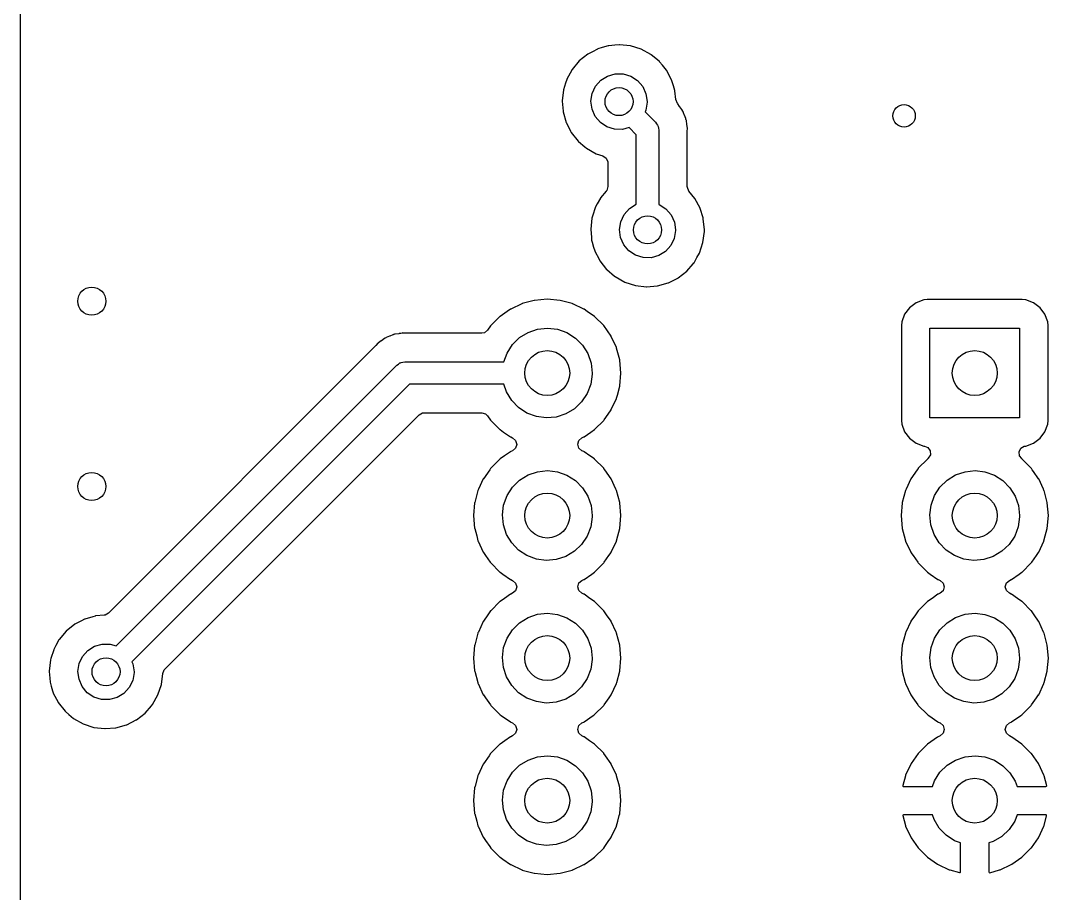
# Model space of a CAD drawing. Extents: x 41 to 172, y -238 to -26.
# Drawn here: x 41.15 to 59.47, y -170.32 to -154.77 of the extents above; entities that cross this region are included whole.
import ezdxf

# ---------------------------------------------------------------- set-up
doc = ezdxf.new("R2010")
doc.units = 0
doc.layers.add('BLACK', color=7, linetype='CONTINUOUS')

msp = doc.modelspace()

# ---------------------------------------------------------------- linework, layer by layer
at = {"layer": 'BLACK', "linetype": 'CONTINUOUS'}
for p, q in [((41.1485, -238.125), (41.1485, -26.0345)), ((51.2611, -155.362), (51.107, -155.486)), ((51.3401, -155.321), (51.2611, -155.362)), ((51.4309, -155.273), (51.3401, -155.321)), ((51.4364, -155.27), (51.4309, -155.273)), ((51.4309, -155.273), (51.4309, -155.273)), ((51.5151, -155.247), (51.4364, -155.27)), ((51.6202, -155.216), (51.5151, -155.247)), ((51.6261, -155.215), (51.6202, -155.216)), ((51.6202, -155.216), (51.6202, -155.216)), ((51.6322, -155.214), (51.6261, -155.215)), ((51.6323, -155.214), (51.6322, -155.214)), ((51.7406, -155.204), (51.6323, -155.214)), ((51.8231, -155.197), (51.7406, -155.204)), ((51.8292, -155.197), (51.8231, -155.197)), ((52.0136, -155.217), (51.8292, -155.197)), ((51.8292, -155.197), (51.8292, -155.197)), ((52.0198, -155.217), (52.0136, -155.217)), ((52.0136, -155.217), (52.0136, -155.217)), ((52.2087, -155.276), (52.0198, -155.217)), ((52.3827, -155.37), (52.2087, -155.276)), ((51.107, -155.486), (50.9798, -155.637)), ((52.3874, -155.374), (52.3827, -155.37)), ((52.5287, -155.491), (52.3874, -155.374)), ((52.3874, -155.374), (52.3874, -155.374)), ((52.5351, -155.496), (52.5287, -155.491)), ((52.539, -155.501), (52.5351, -155.496)), ((52.5897, -155.563), (52.539, -155.501)), ((52.539, -155.501), (52.539, -155.501)), ((50.9734, -155.649), (50.8846, -155.811)), ((50.9769, -155.643), (50.9734, -155.649)), ((50.9798, -155.637), (50.9769, -155.643)), ((50.9769, -155.643), (50.9769, -155.643)), ((51.6118, -155.754), (51.7481, -155.715)), ((51.7481, -155.715), (51.8899, -155.715)), ((51.8899, -155.715), (52.0257, -155.756)), ((52.6601, -155.649), (52.5897, -155.563)), ((52.7529, -155.824), (52.6601, -155.649)), ((50.862, -155.882), (50.8248, -155.999)), ((50.8827, -155.817), (50.862, -155.882)), ((50.8846, -155.811), (50.8827, -155.817)), ((50.8827, -155.817), (50.8827, -155.817)), ((51.3981, -155.935), (51.4919, -155.829)), ((51.4919, -155.829), (51.6118, -155.754)), ((52.0257, -155.756), (52.1447, -155.833)), ((52.1447, -155.833), (52.2372, -155.941)), ((52.7844, -155.928), (52.7529, -155.824)), ((50.8248, -155.999), (50.8027, -156.196)), ((51.316, -156.204), (51.3378, -156.064)), ((51.3378, -156.064), (51.3981, -155.935)), ((52.2372, -155.941), (52.2959, -156.07)), ((52.2959, -156.07), (52.316, -156.21)), ((52.7971, -155.97), (52.7844, -155.928)), ((52.8101, -156.013), (52.7971, -155.97)), ((52.8107, -156.019), (52.8101, -156.013)), ((52.8258, -156.173), (52.8107, -156.019)), ((52.8107, -156.019), (52.8107, -156.019)), ((50.8027, -156.196), (50.8032, -156.202)), ((50.8032, -156.202), (50.8184, -156.382)), ((51.3344, -156.344), (51.316, -156.204)), ((52.3159, -156.222), (52.2923, -156.362)), ((52.316, -156.21), (52.3159, -156.222)), ((52.8562, -156.243), (52.8258, -156.173)), ((52.8594, -156.246), (52.8562, -156.243)), ((52.8637, -156.252), (52.8594, -156.246)), ((52.8955, -156.299), (52.8637, -156.252)), ((52.8637, -156.252), (52.8637, -156.252)), ((50.8184, -156.382), (50.8193, -156.393)), ((50.8193, -156.393), (50.8738, -156.583)), ((51.3915, -156.474), (51.3344, -156.344)), ((52.2923, -156.362), (52.2788, -156.39)), ((52.2788, -156.39), (52.4657, -156.577)), ((52.8994, -156.304), (52.8955, -156.299)), ((52.9337, -156.349), (52.8994, -156.304)), ((52.9383, -156.355), (52.9337, -156.349)), ((52.9337, -156.349), (52.9337, -156.349)), ((52.9414, -156.362), (52.9383, -156.355)), ((52.9427, -156.364), (52.9414, -156.362)), ((52.9509, -156.379), (52.9427, -156.364)), ((52.9522, -156.381), (52.9509, -156.379)), ((52.9565, -156.387), (52.9522, -156.381)), ((52.9592, -156.394), (52.9565, -156.387)), ((52.9791, -156.447), (52.9592, -156.394)), ((52.9592, -156.394), (52.9592, -156.394)), ((52.9816, -156.453), (52.9791, -156.447)), ((53.0072, -156.512), (52.9816, -156.453)), ((50.8738, -156.583), (50.8766, -156.589)), ((50.8766, -156.589), (50.9535, -156.738)), ((51.4827, -156.583), (51.3915, -156.474)), ((51.6007, -156.661), (51.4827, -156.583)), ((52.4657, -156.577), (52.4834, -156.605)), ((52.4834, -156.605), (52.5042, -156.631)), ((52.5042, -156.631), (52.5068, -156.642)), ((52.5068, -156.642), (52.5129, -156.652)), ((53.0085, -156.519), (53.0072, -156.512)), ((53.0093, -156.522), (53.0085, -156.519)), ((53.0138, -156.538), (53.0093, -156.522)), ((53.0144, -156.541), (53.0138, -156.538)), ((53.0171, -156.548), (53.0144, -156.541)), ((53.018, -156.555), (53.0171, -156.548)), ((53.0248, -156.611), (53.018, -156.555)), ((53.0257, -156.618), (53.0248, -156.611)), ((53.0367, -156.681), (53.0257, -156.618)), ((50.9535, -156.738), (50.9642, -156.759)), ((50.9642, -156.759), (51.087, -156.914)), ((51.7361, -156.704), (51.6007, -156.661)), ((51.8778, -156.706), (51.7361, -156.704)), ((51.9969, -156.674), (51.8778, -156.706)), ((52.124, -156.801), (51.9969, -156.674)), ((52.124, -158.038), (52.124, -156.801)), ((52.5129, -156.652), (52.5166, -156.685)), ((52.5166, -156.685), (52.524, -156.718)), ((52.524, -156.718), (52.524, -158.039)), ((53.0325, -156.747), (53.0328, -156.738)), ((53.0325, -157.724), (53.0325, -156.747)), ((53.0328, -156.738), (53.0362, -156.688)), ((53.0362, -156.688), (53.0367, -156.681)), ((53.0362, -156.688), (53.0362, -156.688)), ((51.087, -156.914), (51.0917, -156.918)), ((51.0917, -156.918), (51.0917, -156.918)), ((51.0917, -156.918), (51.2044, -157.014)), ((51.2044, -157.014), (51.2376, -157.042)), ((51.2376, -157.042), (51.4103, -157.139)), ((51.4103, -157.139), (51.5284, -157.177)), ((51.5284, -157.177), (51.587, -157.217)), ((51.587, -157.217), (51.6147, -157.282)), ((51.6147, -157.282), (51.6155, -157.297)), ((51.6155, -157.297), (51.6155, -157.725)), ((51.6155, -157.725), (51.5955, -157.794)), ((53.0333, -157.738), (53.0325, -157.724)), ((53.0609, -157.804), (53.0333, -157.738)), ((51.4878, -157.923), (51.4849, -157.929)), ((51.586, -157.806), (51.4878, -157.923)), ((51.5955, -157.794), (51.586, -157.806)), ((53.1681, -157.935), (53.0609, -157.804)), ((51.3907, -158.103), (51.3492, -158.233)), ((51.3926, -158.097), (51.3907, -158.103)), ((51.3907, -158.103), (51.3907, -158.103)), ((51.4286, -158.031), (51.3926, -158.097)), ((51.4849, -157.929), (51.4286, -158.031)), ((51.4849, -157.929), (51.4849, -157.929)), ((51.9999, -158.115), (52.1198, -158.04)), ((52.1198, -158.04), (52.124, -158.038)), ((52.524, -158.039), (52.5337, -158.042)), ((52.5337, -158.042), (52.6527, -158.119)), ((53.2609, -158.11), (53.1681, -157.935)), ((53.2627, -158.116), (53.2609, -158.11)), ((51.3328, -158.285), (51.3107, -158.482)), ((51.3492, -158.233), (51.3328, -158.285)), ((51.8458, -158.35), (51.9061, -158.221)), ((51.9061, -158.221), (51.9999, -158.115)), ((52.6527, -158.119), (52.7452, -158.227)), ((52.7452, -158.227), (52.8039, -158.356)), ((53.3124, -158.28), (53.2627, -158.116)), ((53.3181, -158.299), (53.3124, -158.28)), ((51.824, -158.49), (51.8458, -158.35)), ((52.8039, -158.356), (52.824, -158.496)), ((53.3374, -158.496), (53.3181, -158.299)), ((51.3107, -158.482), (51.3112, -158.488)), ((51.3112, -158.488), (51.3226, -158.624)), ((51.3226, -158.624), (51.3273, -158.679)), ((51.8424, -158.63), (51.824, -158.49)), ((51.8995, -158.76), (51.8424, -158.63)), ((52.8003, -158.648), (52.7385, -158.776)), ((52.8239, -158.508), (52.8003, -158.648)), ((52.824, -158.496), (52.8239, -158.508)), ((53.3122, -158.721), (53.337, -158.524)), ((53.337, -158.524), (53.3374, -158.496)), ((51.3273, -158.679), (51.3374, -158.714)), ((51.3374, -158.714), (51.3623, -158.801)), ((51.3623, -158.801), (51.3818, -158.869)), ((51.9907, -158.869), (51.8995, -158.76)), ((52.7385, -158.776), (52.6434, -158.881)), ((53.2498, -158.908), (53.3122, -158.721)), ((51.3818, -158.869), (51.3846, -158.875)), ((51.3846, -158.875), (51.4589, -159.019)), ((51.4589, -159.019), (51.4722, -159.045)), ((52.1087, -158.947), (51.9907, -158.869)), ((52.2441, -158.99), (52.1087, -158.947)), ((52.3858, -158.992), (52.2441, -158.99)), ((52.5226, -158.955), (52.3858, -158.992)), ((52.6434, -158.881), (52.5226, -158.955)), ((53.1521, -159.08), (53.2034, -158.99)), ((53.2034, -158.99), (53.2498, -158.908)), ((51.4722, -159.045), (51.595, -159.2)), ((51.595, -159.2), (51.5997, -159.204)), ((51.5997, -159.204), (51.5997, -159.204)), ((51.5997, -159.204), (51.7376, -159.321)), ((53.0228, -159.23), (53.137, -159.098)), ((53.137, -159.098), (53.148, -159.085)), ((53.148, -159.085), (53.1521, -159.08)), ((53.148, -159.085), (53.148, -159.085)), ((51.7376, -159.321), (51.7456, -159.328)), ((51.7456, -159.328), (51.9183, -159.425)), ((52.696, -159.438), (52.8615, -159.354)), ((52.8615, -159.354), (52.867, -159.352)), ((52.8615, -159.354), (52.8615, -159.354)), ((52.867, -159.352), (53.0228, -159.23)), ((51.9183, -159.425), (52.1064, -159.486)), ((52.1064, -159.486), (52.3028, -159.509)), ((52.3028, -159.509), (52.3089, -159.509)), ((52.3089, -159.509), (52.4938, -159.494)), ((52.3089, -159.509), (52.3089, -159.509)), ((52.4938, -159.494), (52.4938, -159.494)), ((52.4938, -159.494), (52.5, -159.494)), ((52.5, -159.494), (52.6905, -159.441)), ((52.6905, -159.441), (52.696, -159.438)), ((52.696, -159.438), (52.696, -159.438)), ((50.3026, -159.754), (50.0921, -159.81)), ((50.3079, -159.752), (50.3026, -159.754)), ((50.3026, -159.754), (50.3026, -159.754)), ((50.536, -159.733), (50.3079, -159.752)), ((50.7641, -159.752), (50.536, -159.733)), ((50.7694, -159.754), (50.7641, -159.752)), ((50.9799, -159.81), (50.7694, -159.754)), ((50.7694, -159.754), (50.7694, -159.754)), ((57.2457, -159.744), (57.1093, -159.795)), ((57.3079, -159.737), (57.2457, -159.744)), ((59.0041, -159.737), (57.3079, -159.737)), ((59.0663, -159.744), (59.0041, -159.737)), ((59.2027, -159.795), (59.0663, -159.744)), ((49.8793, -159.908), (49.8245, -159.947)), ((49.8842, -159.906), (49.8793, -159.908)), ((50.0818, -159.814), (49.8842, -159.906)), ((49.8842, -159.906), (49.8842, -159.906)), ((50.0868, -159.812), (50.0818, -159.814)), ((50.0818, -159.814), (50.0818, -159.814)), ((50.0921, -159.81), (50.0868, -159.812)), ((50.0921, -159.81), (50.0921, -159.81)), ((50.9852, -159.812), (50.9799, -159.81)), ((50.9799, -159.81), (50.9799, -159.81)), ((50.9902, -159.814), (50.9852, -159.812)), ((51.1878, -159.906), (50.9902, -159.814)), ((50.9902, -159.814), (50.9902, -159.814)), ((51.1927, -159.908), (51.1878, -159.906)), ((51.1878, -159.906), (51.1878, -159.906)), ((51.2475, -159.947), (51.1927, -159.908)), ((56.9927, -159.883), (56.9054, -159.999)), ((57.1093, -159.795), (56.9927, -159.883)), ((59.3193, -159.883), (59.2027, -159.795)), ((59.4066, -159.999), (59.3193, -159.883)), ((49.6917, -160.04), (49.5298, -160.202)), ((49.6962, -160.037), (49.6917, -160.04)), ((49.8245, -159.947), (49.6962, -160.037)), ((49.6962, -160.037), (49.6962, -160.037)), ((51.3758, -160.037), (51.2475, -159.947)), ((51.3803, -160.04), (51.3758, -160.037)), ((51.3758, -160.037), (51.3758, -160.037)), ((51.5422, -160.202), (51.3803, -160.04)), ((56.9054, -159.999), (56.8543, -160.136)), ((59.4577, -160.136), (59.4066, -159.999)), ((49.4723, -160.284), (49.4169, -160.328)), ((49.5266, -160.206), (49.4723, -160.284)), ((49.5298, -160.202), (49.5266, -160.206)), ((49.5266, -160.206), (49.5266, -160.206)), ((50.1954, -160.322), (50.3642, -160.265)), ((50.3642, -160.265), (50.5416, -160.246)), ((50.5416, -160.246), (50.7187, -160.267)), ((50.7187, -160.267), (50.8867, -160.327)), ((51.6735, -160.389), (51.5422, -160.202)), ((56.8543, -160.136), (56.8475, -160.198)), ((56.8475, -160.198), (56.8475, -161.894)), ((57.356, -161.846), (57.356, -160.246)), ((57.356, -160.246), (58.956, -160.246)), ((58.956, -160.246), (58.956, -161.846)), ((59.4645, -160.198), (59.4577, -160.136)), ((59.4645, -161.894), (59.4645, -160.198)), ((47.5767, -160.474), (47.5303, -160.506)), ((47.582, -160.471), (47.5767, -160.474)), ((47.6327, -160.432), (47.582, -160.471)), ((47.6396, -160.429), (47.6327, -160.432)), ((47.6419, -160.427), (47.6396, -160.429)), ((47.6567, -160.419), (47.6419, -160.427)), ((47.6591, -160.418), (47.6567, -160.419)), ((47.6653, -160.414), (47.6591, -160.418)), ((47.7251, -160.391), (47.6653, -160.414)), ((47.7312, -160.388), (47.7251, -160.391)), ((47.7828, -160.366), (47.7312, -160.388)), ((47.7897, -160.363), (47.7828, -160.366)), ((47.7972, -160.361), (47.7897, -160.363)), ((47.7997, -160.361), (47.7972, -160.361)), ((47.816, -160.356), (47.7997, -160.361)), ((47.8187, -160.356), (47.816, -160.356)), ((47.8258, -160.353), (47.8187, -160.356)), ((47.8892, -160.345), (47.8258, -160.353)), ((47.8957, -160.344), (47.8892, -160.345)), ((47.9247, -160.339), (47.8957, -160.344)), ((47.9512, -160.335), (47.9247, -160.339)), ((47.9586, -160.333), (47.9512, -160.335)), ((47.9512, -160.335), (47.9512, -160.335)), ((47.9662, -160.334), (47.9586, -160.333)), ((48.0163, -160.337), (47.9662, -160.334)), ((47.9662, -160.334), (47.9662, -160.334)), ((48.0249, -160.338), (48.0163, -160.337)), ((49.3691, -160.338), (48.0249, -160.338)), ((49.4169, -160.328), (49.3691, -160.338)), ((49.916, -160.54), (50.0435, -160.416)), ((50.0435, -160.416), (50.1954, -160.322)), ((50.8867, -160.327), (51.0373, -160.423)), ((51.0373, -160.423), (51.163, -160.549)), ((51.6758, -160.394), (51.6735, -160.389)), ((51.768, -160.592), (51.6758, -160.394)), ((51.6758, -160.394), (51.6758, -160.394)), ((47.4776, -160.562), (42.7161, -165.324)), ((47.4826, -160.557), (47.4776, -160.562)), ((47.519, -160.516), (47.4826, -160.557)), ((47.524, -160.511), (47.519, -160.516)), ((47.519, -160.516), (47.519, -160.516)), ((47.5303, -160.506), (47.524, -160.511)), ((47.5303, -160.506), (47.5303, -160.506)), ((49.8194, -160.69), (49.916, -160.54)), ((51.163, -160.549), (51.2575, -160.7)), ((51.7703, -160.597), (51.768, -160.592)), ((51.7717, -160.602), (51.7703, -160.597)), ((51.8281, -160.813), (51.7717, -160.602)), ((51.7717, -160.602), (51.7717, -160.602)), ((47.9205, -160.863), (47.9302, -160.857)), ((47.9302, -160.857), (47.9634, -160.853)), ((47.9634, -160.853), (47.996, -160.846)), ((47.996, -160.846), (49.7628, -160.846)), ((49.7628, -160.846), (49.8194, -160.69)), ((51.2575, -160.7), (51.3161, -160.869)), ((51.8295, -160.818), (51.8281, -160.813)), ((51.8495, -161.046), (51.8295, -160.818)), ((42.852, -165.907), (47.8548, -160.904)), ((47.8548, -160.904), (47.8831, -160.887)), ((47.8831, -160.887), (47.9093, -160.866)), ((47.9093, -160.866), (47.9205, -160.863)), ((51.3161, -160.869), (51.336, -161.046)), ((51.3357, -161.068), (51.3109, -161.245)), ((51.336, -161.046), (51.3357, -161.068)), ((51.8295, -161.274), (51.8495, -161.046)), ((48.0788, -161.246), (43.1342, -166.191)), ((49.7647, -161.246), (48.0788, -161.246)), ((49.8098, -161.382), (49.7647, -161.246)), ((49.9022, -161.534), (49.8098, -161.382)), ((51.3109, -161.245), (51.2475, -161.412)), ((51.7856, -161.438), (51.8281, -161.279)), ((51.8281, -161.279), (51.8295, -161.274)), ((51.8281, -161.279), (51.8281, -161.279)), ((50.0261, -161.662), (49.9022, -161.534)), ((51.1488, -161.56), (51.0197, -161.683)), ((51.2475, -161.412), (51.1488, -161.56)), ((51.6758, -161.698), (51.768, -161.5)), ((51.768, -161.5), (51.7703, -161.495)), ((51.768, -161.5), (51.768, -161.5)), ((51.7703, -161.495), (51.7856, -161.438)), ((48.2526, -161.791), (48.3149, -161.757)), ((48.3149, -161.757), (48.3417, -161.754)), ((48.3417, -161.754), (49.3691, -161.754)), ((49.3691, -161.754), (49.4372, -161.775)), ((50.1753, -161.76), (50.0261, -161.662)), ((50.3425, -161.822), (50.1753, -161.76)), ((51.0197, -161.683), (50.8665, -161.775)), ((51.6195, -161.78), (51.6735, -161.703)), ((51.6735, -161.703), (51.6758, -161.698)), ((51.6758, -161.698), (51.6758, -161.698)), ((43.721, -166.323), (48.2526, -161.791)), ((49.4372, -161.775), (49.4723, -161.808)), ((49.4723, -161.808), (49.5258, -161.885)), ((49.5258, -161.885), (49.5298, -161.89)), ((49.5298, -161.89), (49.6917, -162.052)), ((50.5192, -161.846), (50.3425, -161.822)), ((50.6969, -161.83), (50.5192, -161.846)), ((50.8665, -161.775), (50.6969, -161.83)), ((51.3803, -162.052), (51.5422, -161.89)), ((51.5422, -161.89), (51.5483, -161.882)), ((51.5483, -161.882), (51.6195, -161.78)), ((56.8475, -161.894), (56.8543, -161.956)), ((56.8543, -161.956), (56.9054, -162.093)), ((58.956, -161.846), (57.356, -161.846)), ((59.4066, -162.093), (59.4577, -161.956)), ((59.4577, -161.956), (59.4645, -161.894)), ((49.6917, -162.052), (49.6962, -162.055)), ((49.6962, -162.055), (49.6962, -162.055)), ((49.6962, -162.055), (49.7583, -162.099)), ((49.7583, -162.099), (49.8793, -162.184)), ((51.1927, -162.184), (51.3137, -162.099)), ((51.3137, -162.099), (51.3758, -162.055)), ((51.3758, -162.055), (51.3803, -162.052)), ((51.3758, -162.055), (51.3758, -162.055)), ((56.9054, -162.093), (56.9927, -162.209)), ((59.3193, -162.209), (59.4066, -162.093)), ((49.8793, -162.184), (49.8842, -162.186)), ((49.8842, -162.186), (49.8842, -162.186)), ((49.8842, -162.186), (49.9185, -162.202)), ((49.9185, -162.202), (49.9717, -162.249)), ((49.9912, -162.317), (49.9707, -162.385)), ((49.9717, -162.249), (49.9912, -162.317)), ((51.0808, -162.315), (51.1013, -162.247)), ((51.1003, -162.383), (51.0808, -162.315)), ((51.1013, -162.247), (51.1535, -162.202)), ((51.1535, -162.202), (51.1878, -162.186)), ((51.1878, -162.186), (51.1927, -162.184)), ((51.1878, -162.186), (51.1878, -162.186)), ((56.9927, -162.209), (57.1093, -162.297)), ((57.1093, -162.297), (57.2457, -162.348)), ((59.0663, -162.348), (59.2027, -162.297)), ((59.2027, -162.297), (59.3193, -162.209)), ((49.8793, -162.448), (49.7744, -162.522)), ((49.8842, -162.446), (49.8793, -162.448)), ((49.9185, -162.43), (49.8842, -162.446)), ((49.8842, -162.446), (49.8842, -162.446)), ((49.9707, -162.385), (49.9185, -162.43)), ((51.1535, -162.43), (51.1003, -162.383)), ((51.1878, -162.446), (51.1535, -162.43)), ((51.1927, -162.448), (51.1878, -162.446)), ((51.1878, -162.446), (51.1878, -162.446)), ((51.2976, -162.522), (51.1927, -162.448)), ((57.2457, -162.348), (57.2565, -162.349)), ((57.2565, -162.349), (57.2586, -162.35)), ((57.2586, -162.35), (57.2612, -162.35)), ((57.2612, -162.35), (57.2611, -162.351)), ((57.2611, -162.351), (57.322, -162.376)), ((57.322, -162.376), (57.3625, -162.435)), ((57.3649, -162.505), (57.3286, -162.566)), ((57.3625, -162.435), (57.3649, -162.505)), ((58.9452, -162.451), (58.9773, -162.388)), ((58.9525, -162.522), (58.9452, -162.451)), ((58.9773, -162.388), (59.0385, -162.352)), ((59.0385, -162.352), (59.0555, -162.349)), ((59.0555, -162.349), (59.0663, -162.348)), ((49.6917, -162.58), (49.5298, -162.742)), ((49.6962, -162.577), (49.6917, -162.58)), ((49.7744, -162.522), (49.6962, -162.577)), ((49.6962, -162.577), (49.6962, -162.577)), ((51.3758, -162.577), (51.2976, -162.522)), ((51.3803, -162.58), (51.3758, -162.577)), ((51.3758, -162.577), (51.3758, -162.577)), ((51.5422, -162.742), (51.3803, -162.58)), ((57.3117, -162.58), (57.1498, -162.742)), ((57.3162, -162.577), (57.3117, -162.58)), ((57.32, -162.573), (57.3162, -162.577)), ((57.3286, -162.566), (57.32, -162.573)), ((58.9925, -162.572), (58.9525, -162.522)), ((58.9916, -162.573), (58.9925, -162.572)), ((58.9958, -162.577), (58.9916, -162.573)), ((59.0003, -162.58), (58.9958, -162.577)), ((59.1622, -162.742), (59.0003, -162.58)), ((49.511, -162.769), (49.3985, -162.929)), ((49.5266, -162.746), (49.511, -162.769)), ((49.5298, -162.742), (49.5266, -162.746)), ((49.5266, -162.746), (49.5266, -162.746)), ((50.0435, -162.956), (50.1954, -162.862)), ((50.1954, -162.862), (50.3642, -162.805)), ((50.3642, -162.805), (50.5416, -162.786)), ((50.5416, -162.786), (50.7187, -162.807)), ((50.7187, -162.807), (50.8867, -162.867)), ((50.8867, -162.867), (51.0373, -162.963)), ((51.5454, -162.746), (51.5422, -162.742)), ((51.561, -162.769), (51.5454, -162.746)), ((51.5454, -162.746), (51.5454, -162.746)), ((51.6735, -162.929), (51.561, -162.769)), ((57.131, -162.769), (57.0185, -162.929)), ((57.1466, -162.746), (57.131, -162.769)), ((57.1498, -162.742), (57.1466, -162.746)), ((57.1466, -162.746), (57.1466, -162.746)), ((57.6635, -162.956), (57.8154, -162.862)), ((57.8154, -162.862), (57.9842, -162.805)), ((57.9842, -162.805), (58.1616, -162.786)), ((58.1616, -162.786), (58.3387, -162.807)), ((58.3387, -162.807), (58.5067, -162.867)), ((58.5067, -162.867), (58.6573, -162.963)), ((59.1654, -162.746), (59.1622, -162.742)), ((59.181, -162.769), (59.1654, -162.746)), ((59.1654, -162.746), (59.1654, -162.746)), ((59.2029, -162.8), (59.181, -162.769)), ((59.2935, -162.929), (59.2029, -162.8)), ((49.3962, -162.934), (49.311, -163.117)), ((49.3985, -162.929), (49.3962, -162.934)), ((49.3962, -162.934), (49.3962, -162.934)), ((49.916, -163.08), (50.0435, -162.956)), ((51.0373, -162.963), (51.163, -163.089)), ((51.6758, -162.934), (51.6735, -162.929)), ((51.761, -163.117), (51.6758, -162.934)), ((51.6758, -162.934), (51.6758, -162.934)), ((57.0162, -162.934), (56.931, -163.117)), ((57.0185, -162.929), (57.0162, -162.934)), ((57.0162, -162.934), (57.0162, -162.934)), ((57.536, -163.08), (57.6635, -162.956)), ((58.6573, -162.963), (58.783, -163.089)), ((59.2958, -162.934), (59.2935, -162.929)), ((59.381, -163.117), (59.2958, -162.934)), ((59.2958, -162.934), (59.2958, -162.934)), ((49.3003, -163.142), (49.2439, -163.353)), ((49.3017, -163.137), (49.3003, -163.142)), ((49.3003, -163.142), (49.3003, -163.142)), ((49.311, -163.117), (49.3017, -163.137)), ((49.7584, -163.398), (49.8194, -163.23)), ((49.8194, -163.23), (49.916, -163.08)), ((51.163, -163.089), (51.2575, -163.24)), ((51.2575, -163.24), (51.3161, -163.409)), ((51.7703, -163.137), (51.761, -163.117)), ((51.7717, -163.142), (51.7703, -163.137)), ((51.8281, -163.353), (51.7717, -163.142)), ((51.7717, -163.142), (51.7717, -163.142)), ((56.9203, -163.142), (56.8639, -163.353)), ((56.9217, -163.137), (56.9203, -163.142)), ((56.9203, -163.142), (56.9203, -163.142)), ((56.931, -163.117), (56.9217, -163.137)), ((57.3784, -163.398), (57.4394, -163.23)), ((57.4394, -163.23), (57.536, -163.08)), ((58.783, -163.089), (58.8775, -163.24)), ((58.8775, -163.24), (58.9361, -163.409)), ((59.3903, -163.137), (59.381, -163.117)), ((59.3917, -163.142), (59.3903, -163.137)), ((59.4481, -163.353), (59.3917, -163.142)), ((59.3917, -163.142), (59.3917, -163.142)), ((49.2425, -163.358), (49.2225, -163.586)), ((49.2439, -163.353), (49.2425, -163.358)), ((49.7361, -163.575), (49.7584, -163.398)), ((51.3161, -163.409), (51.336, -163.586)), ((51.8295, -163.358), (51.8281, -163.353)), ((51.8495, -163.586), (51.8295, -163.358)), ((56.8625, -163.358), (56.8425, -163.586)), ((56.8639, -163.353), (56.8625, -163.358)), ((57.3561, -163.575), (57.3784, -163.398)), ((58.9361, -163.409), (58.956, -163.586)), ((59.4495, -163.358), (59.4481, -163.353)), ((59.4695, -163.586), (59.4495, -163.358)), ((49.2225, -163.586), (49.2425, -163.814)), ((49.7535, -163.752), (49.7361, -163.575)), ((51.336, -163.586), (51.3357, -163.608)), ((51.8295, -163.814), (51.8495, -163.586)), ((56.8425, -163.586), (56.8625, -163.814)), ((57.3735, -163.752), (57.3561, -163.575)), ((58.956, -163.586), (58.9557, -163.608)), ((59.4495, -163.814), (59.4695, -163.586)), ((49.8098, -163.922), (49.7535, -163.752)), ((51.3109, -163.785), (51.2475, -163.952)), ((51.3357, -163.608), (51.3109, -163.785)), ((57.4298, -163.922), (57.3735, -163.752)), ((58.9309, -163.785), (58.8675, -163.952)), ((58.9557, -163.608), (58.9309, -163.785)), ((49.2425, -163.814), (49.2439, -163.819)), ((49.2439, -163.819), (49.2439, -163.819)), ((49.2439, -163.819), (49.2788, -163.95)), ((49.2788, -163.95), (49.3017, -164.035)), ((49.9022, -164.074), (49.8098, -163.922)), ((51.2475, -163.952), (51.1488, -164.1)), ((51.7703, -164.035), (51.7932, -163.95)), ((51.7932, -163.95), (51.8281, -163.819)), ((51.8281, -163.819), (51.8295, -163.814)), ((51.8281, -163.819), (51.8281, -163.819)), ((56.8625, -163.814), (56.8639, -163.819)), ((56.8639, -163.819), (56.8639, -163.819)), ((56.8639, -163.819), (56.8988, -163.95)), ((56.8988, -163.95), (56.9217, -164.035)), ((57.5222, -164.074), (57.4298, -163.922)), ((58.8675, -163.952), (58.7688, -164.1)), ((59.3903, -164.035), (59.4132, -163.95)), ((59.4132, -163.95), (59.4481, -163.819)), ((59.4481, -163.819), (59.4495, -163.814)), ((59.4481, -163.819), (59.4481, -163.819)), ((49.3017, -164.035), (49.304, -164.04)), ((49.304, -164.04), (49.304, -164.04)), ((49.304, -164.04), (49.3962, -164.238)), ((50.0261, -164.202), (49.9022, -164.074)), ((51.1488, -164.1), (51.0197, -164.223)), ((51.6758, -164.238), (51.768, -164.04)), ((51.768, -164.04), (51.7703, -164.035)), ((51.768, -164.04), (51.768, -164.04)), ((56.9217, -164.035), (56.924, -164.04)), ((56.924, -164.04), (56.924, -164.04)), ((56.924, -164.04), (57.0162, -164.238)), ((57.6461, -164.202), (57.5222, -164.074)), ((58.7688, -164.1), (58.6397, -164.223)), ((59.2958, -164.238), (59.388, -164.04)), ((59.388, -164.04), (59.3903, -164.035)), ((59.388, -164.04), (59.388, -164.04)), ((49.3962, -164.238), (49.3962, -164.238)), ((49.3962, -164.238), (49.3985, -164.243)), ((49.3985, -164.243), (49.436, -164.296)), ((49.436, -164.296), (49.5213, -164.418)), ((50.1753, -164.3), (50.0261, -164.202)), ((50.3425, -164.362), (50.1753, -164.3)), ((50.8665, -164.315), (50.6969, -164.37)), ((51.0197, -164.223), (50.8665, -164.315)), ((51.5507, -164.418), (51.636, -164.296)), ((51.636, -164.296), (51.6735, -164.243)), ((51.6735, -164.243), (51.6758, -164.238)), ((51.6758, -164.238), (51.6758, -164.238)), ((57.0162, -164.238), (57.0162, -164.238)), ((57.0162, -164.238), (57.0185, -164.243)), ((57.0185, -164.243), (57.056, -164.296)), ((57.056, -164.296), (57.1413, -164.418)), ((57.7953, -164.3), (57.6461, -164.202)), ((57.9625, -164.362), (57.7953, -164.3)), ((58.4865, -164.315), (58.3169, -164.37)), ((58.6397, -164.223), (58.4865, -164.315)), ((59.1707, -164.418), (59.256, -164.296)), ((59.256, -164.296), (59.2935, -164.243)), ((59.2935, -164.243), (59.2958, -164.238)), ((59.2958, -164.238), (59.2958, -164.238)), ((49.5213, -164.418), (49.5298, -164.43)), ((49.5298, -164.43), (49.6917, -164.592)), ((50.5192, -164.386), (50.3425, -164.362)), ((50.6969, -164.37), (50.5192, -164.386)), ((51.3803, -164.592), (51.5422, -164.43)), ((51.5422, -164.43), (51.5507, -164.418)), ((57.1413, -164.418), (57.1498, -164.43)), ((57.1498, -164.43), (57.3117, -164.592)), ((58.1392, -164.386), (57.9625, -164.362)), ((58.3169, -164.37), (58.1392, -164.386)), ((59.0003, -164.592), (59.1622, -164.43)), ((59.1622, -164.43), (59.1707, -164.418)), ((49.6917, -164.592), (49.6962, -164.595)), ((49.6962, -164.595), (49.6962, -164.595)), ((49.6962, -164.595), (49.7432, -164.628)), ((49.7432, -164.628), (49.8793, -164.724)), ((51.1927, -164.724), (51.3288, -164.628)), ((51.3288, -164.628), (51.3758, -164.595)), ((51.3758, -164.595), (51.3803, -164.592)), ((51.3758, -164.595), (51.3758, -164.595)), ((57.3117, -164.592), (57.3162, -164.595)), ((57.3162, -164.595), (57.3162, -164.595)), ((57.3162, -164.595), (57.3632, -164.628)), ((57.3632, -164.628), (57.4993, -164.724)), ((58.8127, -164.724), (58.9488, -164.628)), ((58.9488, -164.628), (58.9958, -164.595)), ((58.9958, -164.595), (59.0003, -164.592)), ((58.9958, -164.595), (58.9958, -164.595)), ((49.8793, -164.724), (49.8842, -164.726)), ((49.8842, -164.726), (49.8842, -164.726)), ((49.8842, -164.726), (49.9185, -164.742)), ((49.9185, -164.742), (49.9717, -164.789)), ((49.9912, -164.857), (49.9707, -164.925)), ((49.9717, -164.789), (49.9912, -164.857)), ((51.0808, -164.855), (51.1013, -164.787)), ((51.1003, -164.923), (51.0808, -164.855)), ((51.1013, -164.787), (51.1535, -164.742)), ((51.1535, -164.742), (51.1878, -164.726)), ((51.1878, -164.726), (51.1927, -164.724)), ((51.1878, -164.726), (51.1878, -164.726)), ((57.4993, -164.724), (57.5042, -164.726)), ((57.5042, -164.726), (57.5042, -164.726)), ((57.5042, -164.726), (57.5385, -164.742)), ((57.5385, -164.742), (57.5917, -164.789)), ((57.6112, -164.857), (57.5907, -164.925)), ((57.5917, -164.789), (57.6112, -164.857)), ((58.7008, -164.855), (58.7213, -164.787)), ((58.7203, -164.923), (58.7008, -164.855)), ((58.7213, -164.787), (58.7735, -164.742)), ((58.7735, -164.742), (58.8078, -164.726)), ((58.8078, -164.726), (58.8127, -164.724)), ((58.8078, -164.726), (58.8078, -164.726)), ((49.7744, -165.062), (49.6962, -165.117)), ((49.8793, -164.988), (49.7744, -165.062)), ((49.8842, -164.986), (49.8793, -164.988)), ((49.9185, -164.97), (49.8842, -164.986)), ((49.8842, -164.986), (49.8842, -164.986)), ((49.9707, -164.925), (49.9185, -164.97)), ((51.1535, -164.97), (51.1003, -164.923)), ((51.1878, -164.986), (51.1535, -164.97)), ((51.1927, -164.988), (51.1878, -164.986)), ((51.1878, -164.986), (51.1878, -164.986)), ((51.2976, -165.062), (51.1927, -164.988)), ((51.3758, -165.117), (51.2976, -165.062)), ((57.3944, -165.062), (57.3162, -165.117)), ((57.4993, -164.988), (57.3944, -165.062)), ((57.5042, -164.986), (57.4993, -164.988)), ((57.5385, -164.97), (57.5042, -164.986)), ((57.5042, -164.986), (57.5042, -164.986)), ((57.5907, -164.925), (57.5385, -164.97)), ((58.7735, -164.97), (58.7203, -164.923)), ((58.8078, -164.986), (58.7735, -164.97)), ((58.8127, -164.988), (58.8078, -164.986)), ((58.8078, -164.986), (58.8078, -164.986)), ((58.9176, -165.062), (58.8127, -164.988)), ((58.9958, -165.117), (58.9176, -165.062)), ((49.6917, -165.12), (49.5298, -165.282)), ((49.6962, -165.117), (49.6917, -165.12)), ((49.6962, -165.117), (49.6962, -165.117)), ((51.3803, -165.12), (51.3758, -165.117)), ((51.3758, -165.117), (51.3758, -165.117)), ((51.5422, -165.282), (51.3803, -165.12)), ((57.3117, -165.12), (57.1498, -165.282)), ((57.3162, -165.117), (57.3117, -165.12)), ((57.3162, -165.117), (57.3162, -165.117)), ((59.0003, -165.12), (58.9958, -165.117)), ((58.9958, -165.117), (58.9958, -165.117)), ((59.1622, -165.282), (59.0003, -165.12)), ((42.2869, -165.433), (42.2354, -165.46)), ((42.2924, -165.43), (42.2869, -165.433)), ((42.2869, -165.433), (42.2869, -165.433)), ((42.4345, -165.389), (42.2924, -165.43)), ((42.4762, -165.376), (42.4345, -165.389)), ((42.4821, -165.375), (42.4762, -165.376)), ((42.4762, -165.376), (42.4762, -165.376)), ((42.4882, -165.374), (42.4821, -165.375)), ((42.4883, -165.374), (42.4882, -165.374)), ((42.6384, -165.36), (42.4883, -165.374)), ((42.6538, -165.358), (42.6384, -165.36)), ((42.7161, -165.324), (42.6538, -165.358)), ((49.4773, -165.357), (49.3985, -165.469)), ((49.5266, -165.286), (49.4773, -165.357)), ((49.5298, -165.282), (49.5266, -165.286)), ((49.5266, -165.286), (49.5266, -165.286)), ((50.0435, -165.496), (50.1954, -165.402)), ((50.1954, -165.402), (50.3642, -165.345)), ((50.3642, -165.345), (50.5416, -165.326)), ((50.5416, -165.326), (50.7187, -165.347)), ((50.7187, -165.347), (50.8867, -165.407)), ((50.8867, -165.407), (51.0373, -165.503)), ((51.5454, -165.286), (51.5422, -165.282)), ((51.5947, -165.357), (51.5454, -165.286)), ((51.5454, -165.286), (51.5454, -165.286)), ((51.6735, -165.469), (51.5947, -165.357)), ((57.0973, -165.357), (57.0185, -165.469)), ((57.1466, -165.286), (57.0973, -165.357)), ((57.1498, -165.282), (57.1466, -165.286)), ((57.1466, -165.286), (57.1466, -165.286)), ((57.6635, -165.496), (57.8154, -165.402)), ((57.8154, -165.402), (57.9842, -165.345)), ((57.9842, -165.345), (58.1616, -165.326)), ((58.1616, -165.326), (58.3387, -165.347)), ((58.3387, -165.347), (58.5067, -165.407)), ((58.5067, -165.407), (58.6573, -165.503)), ((59.1654, -165.286), (59.1622, -165.282)), ((59.2147, -165.357), (59.1654, -165.286)), ((59.1654, -165.286), (59.1654, -165.286)), ((59.2935, -165.469), (59.2147, -165.357)), ((42.1171, -165.522), (41.963, -165.646)), ((42.2354, -165.46), (42.1171, -165.522)), ((49.3962, -165.474), (49.3079, -165.664)), ((49.3985, -165.469), (49.3962, -165.474)), ((49.3962, -165.474), (49.3962, -165.474)), ((49.8194, -165.77), (49.916, -165.62)), ((49.916, -165.62), (50.0435, -165.496)), ((51.0373, -165.503), (51.163, -165.629)), ((51.6758, -165.474), (51.6735, -165.469)), ((51.7641, -165.664), (51.6758, -165.474)), ((51.6758, -165.474), (51.6758, -165.474)), ((57.0162, -165.474), (56.9279, -165.664)), ((57.0185, -165.469), (57.0162, -165.474)), ((57.0162, -165.474), (57.0162, -165.474)), ((57.4394, -165.77), (57.536, -165.62)), ((57.536, -165.62), (57.6635, -165.496)), ((58.6573, -165.503), (58.783, -165.629)), ((59.2958, -165.474), (59.2935, -165.469)), ((59.3841, -165.664), (59.2958, -165.474)), ((59.2958, -165.474), (59.2958, -165.474)), ((41.8329, -165.803), (41.7776, -165.903)), ((41.8358, -165.797), (41.8329, -165.803)), ((41.8329, -165.803), (41.8329, -165.803)), ((41.963, -165.646), (41.8358, -165.797)), ((49.3003, -165.682), (49.2439, -165.893)), ((49.3017, -165.677), (49.3003, -165.682)), ((49.3003, -165.682), (49.3003, -165.682)), ((49.3079, -165.664), (49.3017, -165.677)), ((49.7584, -165.938), (49.8194, -165.77)), ((51.163, -165.629), (51.2575, -165.78)), ((51.2575, -165.78), (51.3161, -165.949)), ((51.7703, -165.677), (51.7641, -165.664)), ((51.7717, -165.682), (51.7703, -165.677)), ((51.8281, -165.893), (51.7717, -165.682)), ((51.7717, -165.682), (51.7717, -165.682)), ((56.9203, -165.682), (56.8639, -165.893)), ((56.9217, -165.677), (56.9203, -165.682)), ((56.9203, -165.682), (56.9203, -165.682)), ((56.9279, -165.664), (56.9217, -165.677)), ((57.3784, -165.938), (57.4394, -165.77)), ((58.783, -165.629), (58.8775, -165.78)), ((58.8775, -165.78), (58.9361, -165.949)), ((59.3903, -165.677), (59.3841, -165.664)), ((59.3917, -165.682), (59.3903, -165.677)), ((59.4481, -165.893), (59.3917, -165.682)), ((59.3917, -165.682), (59.3917, -165.682)), ((41.7387, -165.977), (41.689, -166.133)), ((41.7406, -165.971), (41.7387, -165.977)), ((41.7387, -165.977), (41.7387, -165.977)), ((41.7776, -165.903), (41.7406, -165.971)), ((42.3479, -165.989), (42.4678, -165.914)), ((42.4678, -165.914), (42.6041, -165.875)), ((42.6041, -165.875), (42.7459, -165.875)), ((42.7459, -165.875), (42.852, -165.907)), ((49.2425, -165.898), (49.2225, -166.126)), ((49.2439, -165.893), (49.2425, -165.898)), ((49.7361, -166.115), (49.7584, -165.938)), ((51.3161, -165.949), (51.336, -166.126)), ((51.8295, -165.898), (51.8281, -165.893)), ((51.8495, -166.126), (51.8295, -165.898)), ((56.8625, -165.898), (56.8425, -166.126)), ((56.8639, -165.893), (56.8625, -165.898)), ((57.3561, -166.115), (57.3784, -165.938)), ((58.9361, -165.949), (58.956, -166.126)), ((59.4495, -165.898), (59.4481, -165.893)), ((59.4695, -166.126), (59.4495, -165.898)), ((41.6808, -166.159), (41.6587, -166.356)), ((41.689, -166.133), (41.6808, -166.159)), ((42.1938, -166.224), (42.2541, -166.095)), ((42.2541, -166.095), (42.3479, -165.989)), ((49.2225, -166.126), (49.2425, -166.354)), ((49.7535, -166.292), (49.7361, -166.115)), ((51.3357, -166.148), (51.3109, -166.325)), ((51.336, -166.126), (51.3357, -166.148)), ((51.8295, -166.354), (51.8495, -166.126)), ((56.8425, -166.126), (56.8625, -166.354)), ((57.3735, -166.292), (57.3561, -166.115)), ((58.9557, -166.148), (58.9309, -166.325)), ((58.956, -166.126), (58.9557, -166.148)), ((59.4495, -166.354), (59.4695, -166.126)), ((42.172, -166.364), (42.1938, -166.224)), ((43.1342, -166.191), (43.1519, -166.23)), ((43.1519, -166.23), (43.172, -166.37)), ((43.6862, -166.398), (43.7091, -166.337)), ((43.7091, -166.337), (43.721, -166.323)), ((49.2425, -166.354), (49.2439, -166.359)), ((49.8098, -166.462), (49.7535, -166.292)), ((51.3109, -166.325), (51.2475, -166.492)), ((51.8281, -166.359), (51.8295, -166.354)), ((56.8625, -166.354), (56.8639, -166.359)), ((57.4298, -166.462), (57.3735, -166.292)), ((58.9309, -166.325), (58.8675, -166.492)), ((59.4481, -166.359), (59.4495, -166.354)), ((41.6587, -166.356), (41.6592, -166.362)), ((41.6592, -166.362), (41.6695, -166.484)), ((41.6695, -166.484), (41.6753, -166.553)), ((42.1904, -166.504), (42.172, -166.364)), ((42.2475, -166.634), (42.1904, -166.504)), ((43.1483, -166.522), (43.0865, -166.65)), ((43.1719, -166.382), (43.1483, -166.522)), ((43.172, -166.37), (43.1719, -166.382)), ((43.6602, -166.595), (43.685, -166.398)), ((43.685, -166.398), (43.6862, -166.398)), ((49.2439, -166.359), (49.2439, -166.359)), ((49.2439, -166.359), (49.2973, -166.559)), ((49.9022, -166.614), (49.8098, -166.462)), ((51.2475, -166.492), (51.1488, -166.64)), ((51.7747, -166.559), (51.8281, -166.359)), ((51.8281, -166.359), (51.8281, -166.359)), ((56.8639, -166.359), (56.8639, -166.359)), ((56.8639, -166.359), (56.9173, -166.559)), ((57.5222, -166.614), (57.4298, -166.462)), ((58.8675, -166.492), (58.7688, -166.64)), ((59.3947, -166.559), (59.4481, -166.359)), ((59.4481, -166.359), (59.4481, -166.359)), ((41.6753, -166.553), (41.6964, -166.627)), ((41.6964, -166.627), (41.7197, -166.708)), ((41.7197, -166.708), (41.7298, -166.743)), ((42.3387, -166.743), (42.2475, -166.634)), ((43.0865, -166.65), (42.9914, -166.755)), ((43.5978, -166.782), (43.6602, -166.595)), ((49.2973, -166.559), (49.3017, -166.575)), ((49.3017, -166.575), (49.304, -166.58)), ((49.304, -166.58), (49.304, -166.58)), ((49.304, -166.58), (49.3962, -166.778)), ((50.0261, -166.742), (49.9022, -166.614)), ((51.1488, -166.64), (51.0197, -166.763)), ((51.6758, -166.778), (51.768, -166.58)), ((51.768, -166.58), (51.7703, -166.575)), ((51.768, -166.58), (51.768, -166.58)), ((51.7703, -166.575), (51.7747, -166.559)), ((56.9173, -166.559), (56.9217, -166.575)), ((56.9217, -166.575), (56.924, -166.58)), ((56.924, -166.58), (56.924, -166.58)), ((56.924, -166.58), (57.0162, -166.778)), ((57.6461, -166.742), (57.5222, -166.614)), ((58.7688, -166.64), (58.6397, -166.763)), ((59.2958, -166.778), (59.388, -166.58)), ((59.388, -166.58), (59.3903, -166.575)), ((59.388, -166.58), (59.388, -166.58)), ((59.3903, -166.575), (59.3947, -166.559)), ((41.7298, -166.743), (41.7326, -166.749)), ((41.7326, -166.749), (41.8167, -166.912)), ((42.4567, -166.821), (42.3387, -166.743)), ((42.5921, -166.864), (42.4567, -166.821)), ((42.7338, -166.866), (42.5921, -166.864)), ((42.8706, -166.829), (42.7338, -166.866)), ((42.9914, -166.755), (42.8706, -166.829)), ((43.5001, -166.954), (43.5978, -166.782)), ((49.3962, -166.778), (49.3962, -166.778)), ((49.3962, -166.778), (49.3985, -166.783)), ((49.3985, -166.783), (49.4335, -166.833)), ((49.4335, -166.833), (49.5218, -166.959)), ((50.1753, -166.84), (50.0261, -166.742)), ((50.3425, -166.902), (50.1753, -166.84)), ((50.5192, -166.926), (50.3425, -166.902)), ((50.8665, -166.855), (50.6969, -166.91)), ((51.0197, -166.763), (50.8665, -166.855)), ((51.5502, -166.959), (51.6385, -166.833)), ((51.6385, -166.833), (51.6735, -166.783)), ((51.6735, -166.783), (51.6758, -166.778)), ((51.6758, -166.778), (51.6758, -166.778)), ((57.0162, -166.778), (57.0162, -166.778)), ((57.0162, -166.778), (57.0185, -166.783)), ((57.0185, -166.783), (57.0535, -166.833)), ((57.0535, -166.833), (57.1418, -166.959)), ((57.7953, -166.84), (57.6461, -166.742)), ((57.9625, -166.902), (57.7953, -166.84)), ((58.1392, -166.926), (57.9625, -166.902)), ((58.4865, -166.855), (58.3169, -166.91)), ((58.6397, -166.763), (58.4865, -166.855)), ((59.1702, -166.959), (59.2585, -166.833)), ((59.2585, -166.833), (59.2935, -166.783)), ((59.2935, -166.783), (59.2958, -166.778)), ((59.2958, -166.778), (59.2958, -166.778)), ((41.8167, -166.912), (41.8202, -166.919)), ((41.8202, -166.919), (41.943, -167.074)), ((41.943, -167.074), (41.9477, -167.078)), ((41.9477, -167.078), (41.9477, -167.078)), ((41.9477, -167.078), (42.0095, -167.131)), ((43.3708, -167.104), (43.4828, -166.974)), ((43.4828, -166.974), (43.496, -166.959)), ((43.496, -166.959), (43.5001, -166.954)), ((43.496, -166.959), (43.496, -166.959)), ((49.5218, -166.959), (49.5298, -166.97)), ((49.5298, -166.97), (49.6917, -167.132)), ((50.6969, -166.91), (50.5192, -166.926)), ((51.3803, -167.132), (51.5422, -166.97)), ((51.5422, -166.97), (51.5502, -166.959)), ((57.1418, -166.959), (57.1498, -166.97)), ((57.1498, -166.97), (57.3117, -167.132)), ((58.3169, -166.91), (58.1392, -166.926)), ((59.0003, -167.132), (59.1622, -166.97)), ((59.1622, -166.97), (59.1702, -166.959)), ((42.0095, -167.131), (42.0936, -167.202)), ((42.0936, -167.202), (42.2663, -167.299)), ((43.044, -167.312), (43.2095, -167.228)), ((43.2095, -167.228), (43.215, -167.226)), ((43.2095, -167.228), (43.2095, -167.228)), ((43.215, -167.226), (43.3708, -167.104)), ((49.6917, -167.132), (49.6962, -167.135)), ((49.6962, -167.135), (49.6962, -167.135)), ((49.6962, -167.135), (49.7149, -167.148)), ((49.7149, -167.148), (49.8793, -167.264)), ((49.8793, -167.264), (49.8842, -167.266)), ((49.8842, -167.266), (49.8842, -167.266)), ((49.8842, -167.266), (49.9185, -167.282)), ((51.1535, -167.282), (51.1878, -167.266)), ((51.1878, -167.266), (51.1927, -167.264)), ((51.1878, -167.266), (51.1878, -167.266)), ((51.1927, -167.264), (51.3571, -167.148)), ((51.3571, -167.148), (51.3758, -167.135)), ((51.3758, -167.135), (51.3803, -167.132)), ((51.3758, -167.135), (51.3758, -167.135)), ((57.3117, -167.132), (57.3162, -167.135)), ((57.3162, -167.135), (57.3162, -167.135)), ((57.3162, -167.135), (57.3349, -167.148)), ((57.3349, -167.148), (57.4993, -167.264)), ((57.4993, -167.264), (57.5042, -167.266)), ((57.5042, -167.266), (57.5042, -167.266)), ((57.5042, -167.266), (57.539, -167.282)), ((58.773, -167.282), (58.8078, -167.266)), ((58.8078, -167.266), (58.8127, -167.264)), ((58.8078, -167.266), (58.8078, -167.266)), ((58.8127, -167.264), (58.9771, -167.148)), ((58.9771, -167.148), (58.9958, -167.135)), ((58.9958, -167.135), (59.0003, -167.132)), ((58.9958, -167.135), (58.9958, -167.135)), ((42.2663, -167.299), (42.4544, -167.36)), ((42.4544, -167.36), (42.6508, -167.383)), ((42.6508, -167.383), (42.6569, -167.383)), ((42.6569, -167.383), (42.8418, -167.368)), ((42.6569, -167.383), (42.6569, -167.383)), ((42.8418, -167.368), (42.8418, -167.368)), ((42.8418, -167.368), (42.848, -167.368)), ((42.848, -167.368), (43.0385, -167.315)), ((43.0385, -167.315), (43.044, -167.312)), ((43.044, -167.312), (43.044, -167.312)), ((49.9185, -167.282), (49.9717, -167.329)), ((49.9912, -167.397), (49.9707, -167.465)), ((49.9717, -167.329), (49.9912, -167.397)), ((51.0808, -167.395), (51.1013, -167.327)), ((51.1003, -167.463), (51.0808, -167.395)), ((51.1013, -167.327), (51.1535, -167.282)), ((57.539, -167.282), (57.5923, -167.329)), ((57.6118, -167.397), (57.5913, -167.465)), ((57.5923, -167.329), (57.6118, -167.397)), ((58.7002, -167.395), (58.7207, -167.327)), ((58.7197, -167.464), (58.7002, -167.395)), ((58.7207, -167.327), (58.773, -167.282)), ((49.7804, -167.598), (49.6962, -167.657)), ((49.8793, -167.528), (49.7804, -167.598)), ((49.8842, -167.526), (49.8793, -167.528)), ((49.9185, -167.51), (49.8842, -167.526)), ((49.8842, -167.526), (49.8842, -167.526)), ((49.9707, -167.465), (49.9185, -167.51)), ((51.1535, -167.51), (51.1003, -167.463)), ((51.1878, -167.526), (51.1535, -167.51)), ((51.1927, -167.528), (51.1878, -167.526)), ((51.1878, -167.526), (51.1878, -167.526)), ((51.2916, -167.598), (51.1927, -167.528)), ((51.3758, -167.657), (51.2916, -167.598)), ((57.495, -167.532), (57.3165, -167.657)), ((57.5045, -167.527), (57.495, -167.532)), ((57.539, -167.51), (57.5045, -167.527)), ((57.5913, -167.465), (57.539, -167.51)), ((58.773, -167.51), (58.7197, -167.464)), ((58.8075, -167.527), (58.773, -167.51)), ((58.817, -167.532), (58.8075, -167.527)), ((58.9955, -167.657), (58.817, -167.532)), ((49.6917, -167.66), (49.5298, -167.822)), ((49.6962, -167.657), (49.6917, -167.66)), ((49.6962, -167.657), (49.6962, -167.657)), ((51.3803, -167.66), (51.3758, -167.657)), ((51.3758, -167.657), (51.3758, -167.657)), ((51.5422, -167.822), (51.3803, -167.66)), ((57.1541, -167.818), (57.147, -167.827)), ((57.3081, -167.664), (57.1541, -167.818)), ((57.3165, -167.657), (57.3081, -167.664)), ((59.0039, -167.664), (58.9955, -167.657)), ((59.1579, -167.818), (59.0039, -167.664)), ((59.165, -167.827), (59.1579, -167.818)), ((49.4995, -167.865), (49.3985, -168.009)), ((49.5266, -167.826), (49.4995, -167.865)), ((49.5298, -167.822), (49.5266, -167.826)), ((49.5266, -167.826), (49.5266, -167.826)), ((50.0435, -168.036), (50.1954, -167.942)), ((50.1954, -167.942), (50.3642, -167.885)), ((50.3642, -167.885), (50.5416, -167.866)), ((50.5416, -167.866), (50.7187, -167.887)), ((50.7187, -167.887), (50.8867, -167.947)), ((50.8867, -167.947), (51.0373, -168.043)), ((51.5454, -167.826), (51.5422, -167.822)), ((51.5725, -167.865), (51.5454, -167.826)), ((51.5454, -167.826), (51.5454, -167.826)), ((51.6735, -168.009), (51.5725, -167.865)), ((57.147, -167.827), (57.0221, -168.005)), ((57.6635, -168.036), (57.8154, -167.942)), ((57.8154, -167.942), (57.9842, -167.885)), ((57.9842, -167.885), (58.1616, -167.866)), ((58.1616, -167.866), (58.3387, -167.887)), ((58.3387, -167.887), (58.5067, -167.947)), ((58.5067, -167.947), (58.6573, -168.043)), ((59.2899, -168.005), (59.165, -167.827)), ((49.3962, -168.014), (49.304, -168.212)), ((49.3985, -168.009), (49.3962, -168.014)), ((49.3962, -168.014), (49.3962, -168.014)), ((49.8194, -168.31), (49.916, -168.16)), ((49.916, -168.16), (50.0435, -168.036)), ((51.0373, -168.043), (51.163, -168.169)), ((51.163, -168.169), (51.2575, -168.32)), ((51.6758, -168.014), (51.6735, -168.009)), ((51.768, -168.212), (51.6758, -168.014)), ((51.6758, -168.014), (51.6758, -168.014)), ((57.0166, -168.014), (56.9245, -168.212)), ((57.0221, -168.005), (57.0166, -168.014)), ((57.4394, -168.31), (57.536, -168.16)), ((57.536, -168.16), (57.6635, -168.036)), ((58.6573, -168.043), (58.783, -168.169)), ((58.783, -168.169), (58.8775, -168.32)), ((59.2954, -168.014), (59.2899, -168.005)), ((59.3875, -168.212), (59.2954, -168.014)), ((49.3003, -168.222), (49.2503, -168.409)), ((49.3017, -168.217), (49.3003, -168.222)), ((49.3003, -168.222), (49.3003, -168.222)), ((49.304, -168.212), (49.3017, -168.217)), ((49.7584, -168.478), (49.8194, -168.31)), ((51.2575, -168.32), (51.3161, -168.489)), ((51.7703, -168.217), (51.768, -168.212)), ((51.7717, -168.222), (51.7703, -168.217)), ((51.8217, -168.409), (51.7717, -168.222)), ((51.7717, -168.222), (51.7717, -168.222)), ((56.9208, -168.222), (56.8746, -168.395)), ((56.9245, -168.212), (56.9208, -168.222)), ((57.4024, -168.412), (57.4394, -168.31)), ((58.8775, -168.32), (58.9094, -168.412)), ((59.3912, -168.222), (59.3875, -168.212)), ((59.4387, -168.399), (59.3912, -168.222)), ((49.2425, -168.438), (49.2225, -168.666)), ((49.2503, -168.409), (49.2425, -168.438)), ((49.7361, -168.655), (49.7584, -168.478)), ((51.3161, -168.489), (51.336, -168.666)), ((51.8295, -168.438), (51.8217, -168.409)), ((51.8495, -168.666), (51.8295, -168.438)), ((56.8746, -168.395), (56.8749, -168.409)), ((56.8749, -168.409), (56.8829, -168.412)), ((56.8829, -168.412), (57.4024, -168.412)), ((58.9094, -168.412), (59.424, -168.412)), ((59.424, -168.412), (59.4375, -168.408)), ((59.4375, -168.408), (59.4387, -168.399)), ((49.2225, -168.666), (49.2425, -168.894)), ((49.7535, -168.832), (49.7361, -168.655)), ((51.3357, -168.688), (51.3109, -168.865)), ((51.336, -168.666), (51.3357, -168.688)), ((51.8295, -168.894), (51.8495, -168.666)), ((49.2425, -168.894), (49.2439, -168.899)), ((49.2439, -168.899), (49.2439, -168.899)), ((49.2439, -168.899), (49.2788, -169.03)), ((49.8098, -169.002), (49.7535, -168.832)), ((51.3109, -168.865), (51.2475, -169.032)), ((51.8192, -168.933), (51.8281, -168.899)), ((51.8281, -168.899), (51.8295, -168.894)), ((51.8281, -168.899), (51.8281, -168.899)), ((49.2788, -169.03), (49.3017, -169.115)), ((49.9022, -169.154), (49.8098, -169.002)), ((51.2475, -169.032), (51.1488, -169.18)), ((51.7703, -169.115), (51.7932, -169.03)), ((51.7932, -169.03), (51.8192, -168.933)), ((56.8745, -168.924), (56.8733, -168.933)), ((56.8733, -168.933), (56.9208, -169.11)), ((56.888, -168.92), (56.8745, -168.924)), ((57.4026, -168.92), (56.888, -168.92)), ((57.4298, -169.002), (57.4026, -168.92)), ((57.5222, -169.154), (57.4298, -169.002)), ((58.8675, -169.032), (58.7688, -169.18)), ((58.91, -168.92), (58.8675, -169.032)), ((59.4291, -168.92), (58.91, -168.92)), ((59.3912, -169.11), (59.4374, -168.937)), ((59.4371, -168.923), (59.4291, -168.92)), ((59.4374, -168.937), (59.4371, -168.923)), ((49.3017, -169.115), (49.304, -169.12)), ((49.304, -169.12), (49.304, -169.12)), ((49.304, -169.12), (49.3962, -169.318)), ((50.0261, -169.282), (49.9022, -169.154)), ((50.1753, -169.38), (50.0261, -169.282)), ((51.1488, -169.18), (51.0197, -169.303)), ((51.6758, -169.318), (51.768, -169.12)), ((51.768, -169.12), (51.7703, -169.115)), ((51.768, -169.12), (51.768, -169.12)), ((56.9208, -169.11), (56.9245, -169.12)), ((56.9245, -169.12), (57.0166, -169.318)), ((57.6461, -169.282), (57.5222, -169.154)), ((57.7953, -169.38), (57.6461, -169.282)), ((58.7688, -169.18), (58.6397, -169.303)), ((59.2954, -169.318), (59.3875, -169.12)), ((59.3875, -169.12), (59.3912, -169.11)), ((49.3962, -169.318), (49.3962, -169.318)), ((49.3962, -169.318), (49.3985, -169.323)), ((49.3985, -169.323), (49.436, -169.376)), ((49.436, -169.376), (49.5122, -169.485)), ((50.3425, -169.442), (50.1753, -169.38)), ((50.5192, -169.466), (50.3425, -169.442)), ((50.6969, -169.45), (50.5192, -169.466)), ((50.8665, -169.395), (50.6969, -169.45)), ((51.0197, -169.303), (50.8665, -169.395)), ((51.5598, -169.485), (51.636, -169.376)), ((51.636, -169.376), (51.6735, -169.323)), ((51.6735, -169.323), (51.6758, -169.318)), ((51.6758, -169.318), (51.6758, -169.318)), ((57.0166, -169.318), (57.0221, -169.327)), ((57.0221, -169.327), (57.147, -169.505)), ((57.902, -169.42), (57.7953, -169.38)), ((57.902, -169.939), (57.902, -169.42)), ((58.4865, -169.395), (58.41, -169.419)), ((58.41, -169.419), (58.41, -169.934)), ((58.6397, -169.303), (58.4865, -169.395)), ((59.165, -169.505), (59.2899, -169.327)), ((59.2899, -169.327), (59.2954, -169.318)), ((49.5122, -169.485), (49.5298, -169.51)), ((49.5298, -169.51), (49.6917, -169.672)), ((51.3803, -169.672), (51.5422, -169.51)), ((51.5422, -169.51), (51.5598, -169.485)), ((57.147, -169.505), (57.1541, -169.514)), ((57.1541, -169.514), (57.3081, -169.668)), ((59.0039, -169.668), (59.1579, -169.514)), ((59.1579, -169.514), (59.165, -169.505)), ((49.6917, -169.672), (49.6962, -169.675)), ((49.6962, -169.675), (49.6962, -169.675)), ((49.6962, -169.675), (49.7432, -169.708)), ((49.7432, -169.708), (49.8793, -169.804)), ((49.8793, -169.804), (49.8842, -169.806)), ((49.8842, -169.806), (49.8842, -169.806)), ((49.8842, -169.806), (50.0808, -169.897)), ((50.9912, -169.897), (51.1878, -169.806)), ((51.1878, -169.806), (51.1927, -169.804)), ((51.1878, -169.806), (51.1878, -169.806)), ((51.1927, -169.804), (51.3288, -169.708)), ((51.3288, -169.708), (51.3758, -169.675)), ((51.3758, -169.675), (51.3803, -169.672)), ((51.3758, -169.675), (51.3758, -169.675)), ((57.3081, -169.668), (57.3165, -169.675)), ((57.3165, -169.675), (57.495, -169.8)), ((57.495, -169.8), (57.5045, -169.805)), ((57.5045, -169.805), (57.7019, -169.897)), ((58.6101, -169.897), (58.8075, -169.805)), ((58.8075, -169.805), (58.817, -169.8)), ((58.817, -169.8), (58.9955, -169.675)), ((58.9955, -169.675), (59.0039, -169.668)), ((50.0808, -169.897), (50.0868, -169.9)), ((50.0868, -169.9), (50.0921, -169.902)), ((50.0921, -169.902), (50.0921, -169.902)), ((50.0921, -169.902), (50.3026, -169.958)), ((50.3026, -169.958), (50.3026, -169.958)), ((50.3026, -169.958), (50.3079, -169.96)), ((50.3079, -169.96), (50.536, -169.979)), ((50.536, -169.979), (50.7641, -169.96)), ((50.7641, -169.96), (50.7694, -169.958)), ((50.7694, -169.958), (50.9799, -169.902)), ((50.7694, -169.958), (50.7694, -169.958)), ((50.9799, -169.902), (50.9852, -169.9)), ((50.9799, -169.902), (50.9799, -169.902)), ((50.9852, -169.9), (50.9912, -169.897)), ((57.7019, -169.897), (57.7122, -169.901)), ((57.7122, -169.901), (57.8845, -169.947)), ((57.8845, -169.947), (57.8986, -169.947)), ((57.8986, -169.947), (57.902, -169.939)), ((58.41, -169.934), (58.414, -169.947)), ((58.414, -169.947), (58.4225, -169.949)), ((58.4225, -169.949), (58.5998, -169.901)), ((58.5998, -169.901), (58.6101, -169.897))]:
    msp.add_line(p, q, dxfattribs=at)
at = {"layer": 'BLACK'}
for centre, radius in [((51.816, -156.21), 0.25), ((56.896, -156.464), 0.2), ((52.324, -158.496), 0.25), ((42.418, -159.766), 0.25), ((50.536, -161.046), 0.4), ((58.156, -161.046), 0.4), ((42.418, -163.068), 0.25), ((50.536, -163.586), 0.4), ((58.156, -163.586), 0.4), ((50.536, -166.126), 0.4), ((58.156, -166.126), 0.4), ((42.672, -166.37), 0.25), ((50.536, -168.666), 0.4), ((58.156, -168.666), 0.4)]:
    msp.add_circle(centre, radius, dxfattribs=at)

doc.saveas('drawing.dxf')
